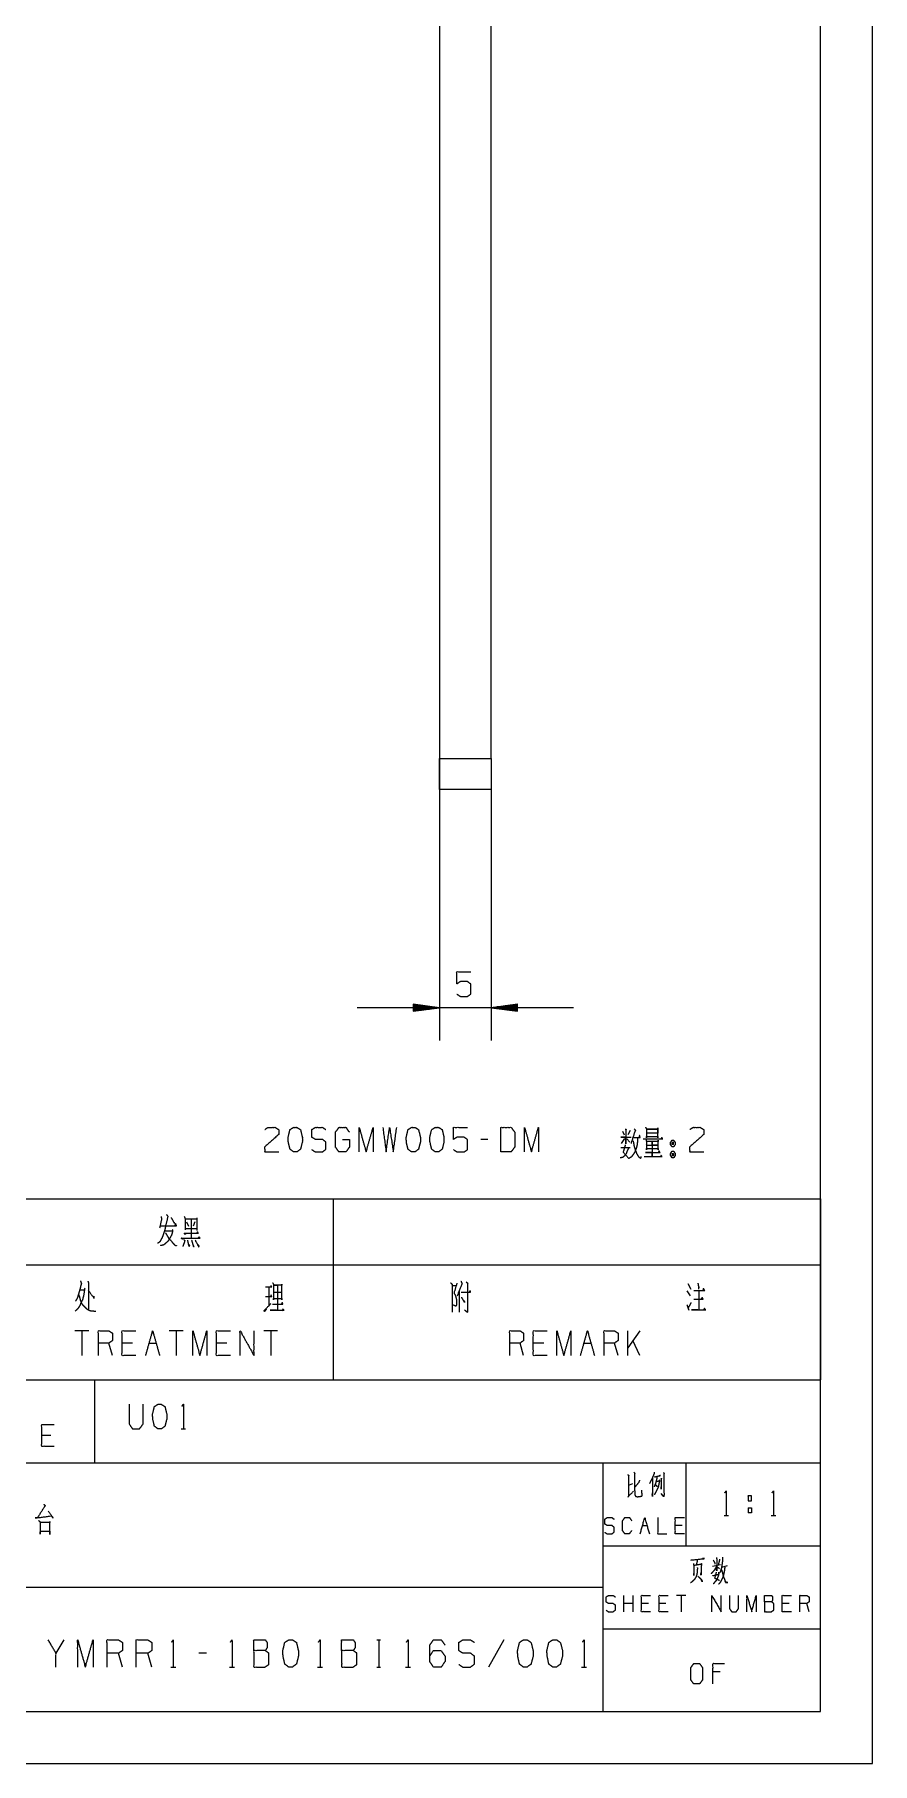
# Model space of a CAD drawing. Header units: millimetres. Extents: x 0 to 210, y 0 to 297.
# Drawn here: x 129.2 to 210, y 0 to 166.8 of the extents above; entities that cross this region are included whole.
import ezdxf

# ---------------------------------------------------------------- set-up
doc = ezdxf.new("R2010")
doc.units = ezdxf.units.MM
doc.layers.add('101', color=7, linetype='Continuous', true_color=0xffffff)

msp = doc.modelspace()

# ---------------------------------------------------------------- linework, layer by layer
at = {"layer": '101', "color": 133, "linetype": 'Continuous', "lineweight": 18}
for p, q in [((210, 0), (210, 297)), ((205, 5), (205, 292)), ((25, 37), (205, 37)), ((135, 37), (135, 29)), ((25, 29), (205, 29)), ((184, 29), (184, 5)), ((192, 29), (192, 21)), ((184, 21), (205, 21)), ((75, 17), (184, 17)), ((184, 13), (205, 13)), ((25, 5), (205, 5)), ((25, 5), (205, 5)), ((0, 0), (210, 0))]:
    msp.add_line(p, q, dxfattribs=at)
at = {"layer": '101', "color": 251, "linetype": 'Continuous', "lineweight": 25}
for p, q in [((168.25, 210.95), (168.25, 96.95)), ((173.25, 96.95), (173.25, 210.95)), ((168.25, 96.95), (173.25, 96.95)), ((168.25, 93.95), (168.25, 96.95)), ((173.25, 96.95), (173.25, 93.95)), ((173.25, 93.95), (168.25, 93.95))]:
    msp.add_line(p, q, dxfattribs=at)
at = {"layer": '101', "color": 22, "linetype": 'Continuous', "lineweight": 18}
for p, q in [((168.25, 96.95), (168.25, 69.74)), ((173.25, 96.95), (173.25, 69.74)), ((181.19, 72.91), (160.32, 72.91)), ((168.25, 72.91), (165.71, 73.25)), ((165.71, 73.25), (165.71, 72.58)), ((165.71, 73.24), (165.74, 73.24)), ((165.71, 73.24), (165.74, 73.24)), ((165.71, 73.19), (166.13, 73.19)), ((165.71, 73.14), (166.52, 73.14)), ((165.71, 73.09), (166.9, 73.09)), ((165.71, 73.04), (167.29, 73.04)), ((165.71, 72.99), (167.67, 72.99)), ((165.71, 72.94), (168.06, 72.94)), ((165.71, 72.58), (168.25, 72.91)), ((165.71, 72.89), (168.06, 72.89)), ((165.71, 72.84), (167.67, 72.84)), ((165.71, 72.78), (167.29, 72.78)), ((165.71, 72.73), (166.9, 72.73)), ((165.71, 72.68), (166.52, 72.68)), ((165.71, 72.63), (166.13, 72.63)), ((165.71, 72.58), (165.74, 72.58)), ((165.71, 72.58), (165.74, 72.58)), ((175.79, 73.25), (173.25, 72.91)), ((173.25, 72.91), (175.79, 72.58)), ((175.79, 72.94), (173.45, 72.94)), ((175.79, 72.89), (173.45, 72.89)), ((175.79, 72.99), (173.83, 72.99)), ((175.79, 72.84), (173.83, 72.84)), ((175.79, 73.04), (174.22, 73.04)), ((175.79, 72.78), (174.22, 72.78)), ((175.79, 73.09), (174.6, 73.09)), ((175.79, 72.73), (174.6, 72.73)), ((175.79, 73.14), (174.99, 73.14)), ((175.79, 72.68), (174.99, 72.68)), ((175.79, 73.19), (175.38, 73.19)), ((175.79, 72.63), (175.38, 72.63)), ((175.79, 73.24), (175.76, 73.24)), ((175.79, 73.24), (175.76, 73.24)), ((175.79, 72.58), (175.76, 72.58)), ((175.79, 72.58), (175.76, 72.58)), ((175.79, 72.58), (175.79, 73.25))]:
    msp.add_line(p, q, dxfattribs=at)
at = {"layer": '101', "color": 72, "linetype": 'Continuous', "lineweight": 18}
for p, q in [((172.91, 60.2), (172.24, 60.2)), ((186.09, 60.3), (185.78, 59.8)), ((185.9, 61), (186.06, 60.65)), ((186.32, 60.27), (186.61, 59.95)), ((186.64, 61.05), (186.41, 60.65)), ((185.74, 59.42), (186.66, 59.42)), ((128, 54.46), (158, 54.46)), ((158, 54.46), (158, 48.11)), ((158, 54.46), (205, 54.46)), ((205, 54.46), (205, 48.11)), ((143.77, 52.53), (144.86, 52.53)), ((143.86, 52.25), (144.05, 51.83)), ((144.33, 52.43), (144.33, 50.68)), ((144.69, 52.25), (144.51, 51.83)), ((144.86, 52.65), (144.86, 51.43)), ((141.83, 51.4), (142.5, 51.4)), ((143.79, 51.62), (144.86, 51.62)), ((128, 48.11), (158, 48.11)), ((158, 48.11), (205, 48.11)), ((158, 48.11), (158, 37)), ((205, 48.11), (205, 37)), ((133.6, 45.68), (134.03, 45.68)), ((151.81, 45.95), (151.81, 44.13)), ((152.25, 45.48), (153.03, 45.48)), ((169.52, 46.1), (169.87, 46.1)), ((170.17, 45.6), (170.17, 43.53)), ((170.84, 46.45), (171.02, 46.3)), ((192.12, 45.6), (192.42, 45.12)), ((192.21, 46.3), (192.51, 45.75)), ((134.45, 41.74), (133.11, 41.74)), ((133.78, 41.74), (133.78, 39.36)), ((143.56, 41.74), (142.21, 41.74)), ((142.88, 41.74), (142.88, 39.36)), ((152.66, 41.74), (151.32, 41.74)), ((151.99, 41.74), (151.99, 39.36)), ((186.41, 39.36), (186.41, 41.74)), ((187.58, 41.74), (186.41, 40.09)), ((136.73, 39.36), (136.39, 40.56)), ((138.67, 40.56), (137.66, 40.56)), ((140.27, 40.56), (140.94, 40.56)), ((147.77, 40.56), (146.76, 40.56)), ((176.37, 39.36), (176.04, 40.56)), ((178.31, 40.56), (177.31, 40.56)), ((182.19, 40.56), (182.87, 40.56)), ((185.48, 39.36), (185.14, 40.56)), ((187.58, 39.36), (186.91, 40.79)), ((128, 37), (158, 37)), ((158, 37), (205, 37)), ((143.36, 32.28), (143.78, 32.28)), ((130.8, 31.65), (129.91, 31.65)), ((186.57, 26.88), (186.89, 27.01)), ((195.7, 23.93), (196.13, 23.93)), ((198.01, 24.65), (198.35, 24.65)), ((198.01, 24.65), (198.01, 24.18)), ((200.25, 23.93), (200.68, 23.93)), ((187.83, 22.95), (188.27, 22.95)), ((191.67, 22.95), (191, 22.95)), ((194.57, 19.02), (195.36, 19.18)), ((195.48, 18.95), (196.02, 19.08)), ((186.03, 14.64), (186.03, 16.21)), ((186.92, 15.43), (186.03, 15.43)), ((186.92, 14.64), (186.92, 16.21)), ((188.4, 15.43), (187.73, 15.43)), ((190.09, 15.43), (189.43, 15.43)), ((192.01, 16.21), (191.12, 16.21)), ((191.57, 16.21), (191.57, 14.64)), ((201.97, 15.43), (201.31, 15.43)), ((203.89, 14.64), (203.67, 15.43)), ((132.03, 11.92), (131.29, 10.63)), ((162.21, 11.92), (162.58, 11.92)), ((162.41, 11.92), (162.41, 9.3)), ((174.46, 11.92), (172.98, 9.3)), ((137.69, 9.3), (137.32, 10.63)), ((140.52, 9.3), (140.15, 10.63)), ((145.8, 10.63), (145.06, 10.63)), ((142.37, 9.3), (142.84, 9.3)), ((148.03, 9.3), (148.5, 9.3)), ((156.51, 9.3), (156.98, 9.3)), ((162.21, 9.3), (162.58, 9.3)), ((165, 9.3), (165.47, 9.3)), ((181.97, 9.3), (182.44, 9.3)), ((195.32, 8.85), (194.63, 8.85))]:
    msp.add_line(p, q, dxfattribs=at)
for points, knots in [([(169.93, 74.23), (170.27, 74), (170.96, 74), (171.29, 74.23), (171.29, 75.18), (170.96, 75.43), (170.27, 75.43), (169.93, 75.2), (169.93, 76.38), (171.29, 76.38)], [0, 0, 0.062228, 0.168343, 0.230571, 0.376816, 0.441265, 0.547381, 0.609609, 0.79049, 1, 1]), ([(151.42, 61.15), (151.73, 61.37), (152.42, 61.37), (152.76, 61.15), (152.76, 60.67), (151.4, 59.47), (151.42, 59), (152.76, 59)], [0, 0, 0.069693, 0.192977, 0.265274, 0.350227, 0.67474, 0.759752, 1, 1]), ([(154.52, 59), (154.86, 59.25), (155.04, 59.95), (155.04, 60.42), (154.86, 61.15), (154.52, 61.37), (154.19, 61.37), (153.85, 61.15), (153.67, 60.42), (153.69, 59.95), (153.85, 59.25), (154.19, 59), (154.52, 59)], [0, 0, 0.067526, 0.183971, 0.260583, 0.380943, 0.446141, 0.500306, 0.565504, 0.685863, 0.762528, 0.878309, 0.945835, 1, 1]), ([(155.95, 59.22), (156.29, 59), (156.98, 59), (157.31, 59.25), (157.31, 59.95), (156.98, 60.2), (156.3, 60.2), (155.95, 60.42), (155.95, 61.15), (156.3, 61.37), (156.98, 61.37), (157.31, 61.15)], [0, 0, 0.068035, 0.184055, 0.25452, 0.372335, 0.442799, 0.555843, 0.62637, 0.748394, 0.818921, 0.931965, 1, 1]), ([(158.92, 60.2), (159.59, 60.2), (159.59, 59.47), (159.25, 59), (158.56, 59), (158.23, 59.47), (158.23, 60.9), (158.58, 61.37), (159.24, 61.37), (159.57, 60.9)], [0, 0, 0.103295, 0.214796, 0.304261, 0.410275, 0.49974, 0.718896, 0.809957, 0.910535, 1, 1]), ([(160.52, 59), (160.52, 61.37), (161.19, 59), (161.87, 61.37), (161.87, 59)], [0, 0, 0.245192, 0.5, 0.754808, 1, 1]), ([(162.8, 61.37), (163.12, 59), (163.45, 61.37), (163.81, 59), (164.14, 61.37)], [0, 0, 0.249745, 0.499742, 0.750003, 1, 1]), ([(165.91, 59), (166.24, 59.25), (166.42, 59.95), (166.42, 60.42), (166.24, 61.15), (165.91, 61.37), (165.57, 61.37), (165.23, 61.15), (165.06, 60.42), (165.07, 59.95), (165.23, 59.25), (165.57, 59), (165.91, 59)], [0, 0, 0.067526, 0.183971, 0.260583, 0.380943, 0.446141, 0.500306, 0.565504, 0.685863, 0.762528, 0.878309, 0.945835, 1, 1]), ([(168.18, 59), (168.52, 59.25), (168.69, 59.95), (168.69, 60.42), (168.52, 61.15), (168.18, 61.37), (167.85, 61.37), (167.51, 61.15), (167.33, 60.42), (167.35, 59.95), (167.51, 59.25), (167.85, 59), (168.18, 59)], [0, 0, 0.067526, 0.183971, 0.260584, 0.380943, 0.446141, 0.500306, 0.565504, 0.685864, 0.762529, 0.87831, 0.945835, 1, 1]), ([(169.61, 59.22), (169.95, 59), (170.64, 59), (170.97, 59.22), (170.97, 60.17), (170.64, 60.42), (169.95, 60.42), (169.61, 60.2), (169.61, 61.37), (170.97, 61.37)], [0, 0, 0.062228, 0.168343, 0.230571, 0.376816, 0.441265, 0.547381, 0.609609, 0.79049, 1, 1]), ([(174.18, 59), (175.17, 59), (175.52, 59.47), (175.52, 60.9), (175.17, 61.37), (174.18, 61.37), (174.18, 59)], [0, 0, 0.142134, 0.22716, 0.43179, 0.516817, 0.658951, 1, 1]), ([(176.46, 59), (176.46, 61.37), (177.13, 59), (177.8, 61.37), (177.8, 59)], [0, 0, 0.245192, 0.5, 0.754808, 1, 1]), ([(186.15, 61.2), (186.31, 61.12), (186.23, 61.17), (186.23, 59.77), (186.23, 60.42), (185.74, 60.42), (186.73, 60.42)], [0, 0, 0.046313, 0.069117, 0.437817, 0.608999, 0.739332, 1, 1]), ([(187.35, 60.3), (187.35, 60), (187.31, 59.67), (187.22, 59.32), (187.08, 58.97), (186.92, 58.72), (186.75, 58.5), (186.5, 58.35)], [0, 0, 0.134098, 0.280225, 0.441583, 0.610311, 0.742764, 0.870658, 1, 1]), ([(187.03, 61.22), (187.19, 61.05), (187.14, 61.1), (186.73, 59.82)], [0, 0, 0.143532, 0.187763, 1, 1]), ([(186.92, 60.07), (186.98, 59.82), (187.03, 59.52), (187.14, 59.17), (187.28, 58.82), (187.44, 58.55), (187.67, 58.37), (187.72, 58.55)], [0, 0, 0.122115, 0.267689, 0.442437, 0.622812, 0.774614, 0.912624, 1, 1]), ([(186.99, 60.4), (187.6, 60.4), (187.56, 60.6), (187.49, 60.47)], [0, 0, 0.634148, 0.848463, 1, 1]), ([(187.89, 60.25), (189.78, 60.25), (189.7, 60.4), (189.61, 60.25)], [0, 0, 0.844514, 0.922255, 1, 1]), ([(188.18, 60.15), (188.21, 60.02), (188.21, 59.2), (188.21, 59.32), (189.34, 59.32), (189.34, 59.2), (189.34, 60.12), (189.34, 60), (188.21, 60), (188.21, 59.65), (189.34, 59.65), (188.78, 59.65), (188.78, 60), (188.78, 58.5), (188.78, 58.95), (188.1, 58.95), (189.52, 58.95), (189.43, 59.1), (189.36, 58.95)], [0, 0, 0.011506, 0.084582, 0.095654, 0.195851, 0.206923, 0.288856, 0.299928, 0.400126, 0.431127, 0.531325, 0.581424, 0.612426, 0.745291, 0.78515, 0.844642, 0.96989, 0.985312, 1, 1]), ([(188.12, 61.4), (188.21, 61.22), (188.21, 60.37), (188.21, 60.5), (189.31, 60.5), (189.31, 60.35), (189.31, 61.32), (189.31, 61.2), (188.21, 61.2), (189.31, 61.2), (189.31, 60.82), (188.21, 60.82)], [0, 0, 0.027308, 0.145701, 0.163112, 0.315749, 0.336642, 0.472446, 0.489857, 0.642494, 0.795131, 0.847363, 1, 1]), ([(190.84, 60.12), (190.68, 60.12), (190.54, 59.92), (190.54, 59.7), (190.68, 59.5), (190.84, 59.5), (190.98, 59.7), (190.98, 59.92), (190.84, 60.12)], [0, 0, 0.091012, 0.231146, 0.359871, 0.500007, 0.591019, 0.731148, 0.859873, 1, 1]), ([(192.39, 61.15), (192.71, 61.37), (193.4, 61.37), (193.74, 61.15), (193.74, 60.67), (192.37, 59.47), (192.39, 59), (193.74, 59)], [0, 0, 0.069693, 0.192977, 0.265274, 0.350227, 0.67474, 0.759751, 1, 1]), ([(186.48, 59.35), (186.34, 59.05), (186.25, 58.82), (186.09, 58.6), (185.93, 58.47), (185.67, 58.42)], [0, 0, 0.251055, 0.434037, 0.642624, 0.795759, 1, 1]), ([(186.18, 59.67), (185.97, 58.97), (186.5, 58.4)], [0, 0, 0.483238, 1, 1]), ([(188, 58.55), (189.71, 58.55), (189.62, 58.65), (189.55, 58.5)], [0, 0, 0.851381, 0.917656, 1, 1]), ([(190.98, 58.85), (190.84, 59.07), (190.68, 59.07), (190.54, 58.85), (190.54, 58.65), (190.68, 58.42), (190.84, 58.42), (190.98, 58.65), (190.98, 58.85)], [0, 0, 0.149195, 0.238509, 0.38771, 0.5, 0.649201, 0.738515, 0.88771, 1, 1]), ([(190.84, 59.7), (190.84, 59.92), (190.68, 59.92)], [0, 0, 0.585813, 1, 1]), ([(190.68, 59.7), (190.84, 59.7), (190.68, 59.92), (190.68, 59.7)], [0, 0, 0.241164, 0.658904, 1, 1]), ([(190.84, 58.85), (190.68, 58.85), (190.84, 58.65), (190.84, 58.85)], [0, 0, 0.25882, 0.6746, 1, 1]), ([(190.68, 58.85), (190.68, 58.65), (190.84, 58.65)], [0, 0, 0.556982, 1, 1]), ([(141.95, 52.95), (142.08, 52.78), (141.85, 51.83), (141.78, 51.47), (141.6, 50.93), (141.51, 50.7), (141.4, 50.53), (141.33, 50.35), (141.09, 50.18)], [0, 0, 0.069931, 0.388854, 0.505367, 0.693871, 0.772748, 0.839518, 0.901103, 1, 1]), ([(141.42, 52.78), (141.47, 52.53), (141.28, 51.65)], [0, 0, 0.221861, 1, 1]), ([(141.37, 51.88), (142.91, 51.88), (142.82, 52.08), (142.73, 51.88)], [0, 0, 0.778578, 0.889289, 1, 1]), ([(142.39, 52.68), (142.69, 52.13), (142.73, 52.22)], [0, 0, 0.855263, 1, 1]), ([(143.65, 52.78), (143.75, 52.55), (143.75, 51.47)], [0, 0, 0.187906, 1, 1]), ([(142.54, 51.5), (142.5, 51.2), (142.41, 50.93), (142.27, 50.68), (142.08, 50.38), (141.86, 50.18), (141.67, 50.02), (141.35, 49.95)], [0, 0, 0.143872, 0.281448, 0.418245, 0.588512, 0.727362, 0.844317, 1, 1]), ([(141.85, 51.2), (141.92, 51.05), (142.06, 50.83), (142.16, 50.65), (142.39, 50.43), (142.54, 50.23), (142.73, 50.02), (142.92, 49.95)], [0, 0, 0.098121, 0.25536, 0.376438, 0.566723, 0.711651, 0.876695, 1, 1]), ([(143.56, 50.68), (143.47, 50.58), (143.36, 50.68), (145.17, 50.68), (145.09, 50.8), (144.97, 50.68)], [0, 0, 0.055568, 0.116263, 0.866966, 0.926765, 1, 1]), ([(143.61, 50.55), (143.72, 50.45), (143.52, 49.88)], [0, 0, 0.193641, 1, 1]), ([(143.77, 51.12), (143.75, 51.03), (143.63, 51.15), (145.02, 51.15), (144.94, 51.28), (144.85, 51.15)], [0, 0, 0.051289, 0.140119, 0.845361, 0.922681, 1, 1]), ([(143.96, 50.48), (144.1, 49.9), (144.19, 49.95), (144.05, 50.1)], [0, 0, 0.658062, 0.770909, 1, 1]), ([(144.37, 50.48), (144.53, 49.88), (144.6, 49.88), (144.48, 50.08)], [0, 0, 0.669894, 0.746198, 1, 1]), ([(144.71, 50.48), (145.04, 49.85), (145.11, 49.9), (144.94, 50.08)], [0, 0, 0.679062, 0.761941, 1, 1]), ([(134.06, 45.85), (133.95, 45.12), (133.88, 44.9), (133.85, 44.73), (133.74, 44.55), (133.65, 44.35), (133.6, 44.2), (133.48, 44), (133.37, 43.85), (133.14, 43.63)], [0, 0, 0.296654, 0.39214, 0.464421, 0.547268, 0.635794, 0.700206, 0.795423, 0.869796, 1, 1]), ([(133.65, 46.55), (133.74, 46.33), (133.65, 46), (133.62, 45.83), (133.55, 45.6), (133.48, 45.35), (133.41, 45.12), (133.35, 44.93), (133.27, 44.77), (133.16, 44.6)], [0, 0, 0.116543, 0.278922, 0.364994, 0.478699, 0.603955, 0.717661, 0.817415, 0.901348, 1, 1]), ([(133.48, 45.2), (133.55, 45.02), (133.6, 44.83), (133.64, 44.65), (133.81, 44.3), (133.9, 44.2), (134.15, 43.95), (134.29, 43.83), (134.47, 43.73), (134.71, 43.65), (134.94, 43.65), (135.12, 43.63)], [0, 0, 0.075193, 0.157622, 0.228748, 0.384953, 0.438117, 0.578252, 0.653438, 0.734338, 0.837349, 0.928887, 1, 1]), ([(134.36, 46.53), (134.43, 46.35), (134.43, 43.83)], [0, 0, 0.06955, 1, 1]), ([(134.4, 45.65), (134.98, 44.85), (134.98, 45.08)], [0, 0, 0.814823, 1, 1]), ([(151.48, 45.05), (152.1, 45.05), (152.02, 45.2), (151.99, 45.08)], [0, 0, 0.676568, 0.857927, 1, 1]), ([(151.49, 45.98), (152.1, 45.98), (152.02, 46.08), (151.99, 45.95)], [0, 0, 0.704249, 0.847765, 1, 1]), ([(152.17, 46.38), (152.25, 46.22), (152.25, 44.73), (152.25, 44.85), (153.07, 44.85), (153.07, 44.73), (153.07, 46.22), (153.07, 46.13), (152.25, 46.13), (152.64, 46.13), (152.64, 43.73), (151.94, 43.73), (153.28, 43.73), (153.19, 43.78), (153.17, 43.83), (153.07, 43.67)], [0, 0, 0.016858, 0.162099, 0.174203, 0.252928, 0.265032, 0.410274, 0.419956, 0.498682, 0.536333, 0.76872, 0.837177, 0.967246, 0.977078, 0.982212, 1, 1]), ([(169.34, 46.38), (169.5, 46.22), (169.5, 43.53)], [0, 0, 0.074912, 1, 1]), ([(169.94, 46.33), (169.66, 45.37), (169.77, 45.2), (169.84, 45.02), (169.91, 44.68), (169.91, 44.25), (169.84, 44.1), (169.59, 44.23)], [0, 0, 0.379816, 0.458223, 0.530548, 0.667372, 0.830226, 0.89377, 1, 1]), ([(170.33, 46.53), (170.44, 46.3), (169.96, 45.08)], [0, 0, 0.1591, 1, 1]), ([(170.35, 45.48), (171.27, 45.48), (171.2, 45.62), (171.14, 45.5)], [0, 0, 0.752925, 0.888766, 1, 1]), ([(170.95, 46.35), (170.95, 43.53), (170.68, 43.75)], [0, 0, 0.890401, 1, 1]), ([(193.26, 45.6), (193.26, 43.75), (192.55, 43.75), (193.94, 43.75), (193.8, 43.9), (193.71, 43.75)], [0, 0, 0.426897, 0.590045, 0.912257, 0.959827, 1, 1]), ([(192.78, 45.62), (193.84, 45.62), (193.71, 45.83), (193.66, 45.65)], [0, 0, 0.717264, 0.876322, 1, 1]), ([(193.17, 46.35), (193.26, 45.87), (193.27, 45.98), (193.22, 45.75)], [0, 0, 0.592187, 0.716659, 1, 1]), ([(151.57, 43.85), (151.41, 43.6), (151.34, 43.67), (152.02, 44.38)], [0, 0, 0.214442, 0.289032, 1, 1]), ([(152.17, 44.3), (153.17, 44.3), (153.1, 44.48), (153.03, 44.33)], [0, 0, 0.739677, 0.87825, 1, 1]), ([(170.37, 45), (170.68, 44.48), (170.7, 44.58), (170.61, 44.6)], [0, 0, 0.760435, 0.886228, 1, 1]), ([(192.12, 44.23), (192.3, 43.73), (192.27, 43.95), (192.53, 44.48)], [0, 0, 0.393933, 0.563116, 1, 1]), ([(192.8, 44.8), (193.68, 44.8), (193.59, 44.95), (193.5, 44.83)], [0, 0, 0.729814, 0.873584, 1, 1]), ([(135.38, 39.36), (135.38, 41.74), (136.39, 41.74), (136.73, 41.51), (136.73, 40.79), (136.39, 40.56), (135.38, 40.56)], [0, 0, 0.400952, 0.571035, 0.639278, 0.761674, 0.829917, 1, 1]), ([(139, 39.36), (137.66, 39.36), (137.66, 41.74), (139, 41.74)], [0, 0, 0.26539, 0.73461, 1, 1]), ([(139.94, 39.36), (140.61, 41.74), (141.28, 39.36)], [0, 0, 0.5, 1, 1]), ([(144.49, 39.36), (144.49, 41.74), (145.16, 39.36), (145.83, 41.74), (145.83, 39.36)], [0, 0, 0.245192, 0.5, 0.754808, 1, 1]), ([(148.11, 39.36), (146.76, 39.36), (146.76, 41.74), (148.11, 41.74)], [0, 0, 0.26539, 0.73461, 1, 1]), ([(149.04, 39.36), (149.04, 41.74), (150.38, 39.36), (150.38, 41.74)], [0, 0, 0.317574, 0.682426, 1, 1]), ([(175.03, 39.36), (175.03, 41.74), (176.04, 41.74), (176.37, 41.51), (176.37, 40.79), (176.04, 40.56), (175.03, 40.56)], [0, 0, 0.400951, 0.571036, 0.639278, 0.761673, 0.829915, 1, 1]), ([(178.65, 39.36), (177.31, 39.36), (177.31, 41.74), (178.65, 41.74)], [0, 0, 0.265392, 0.734608, 1, 1]), ([(179.58, 39.36), (179.58, 41.74), (180.25, 39.36), (180.93, 41.74), (180.93, 39.36)], [0, 0, 0.245192, 0.5, 0.754808, 1, 1]), ([(184.13, 39.36), (184.13, 41.74), (185.14, 41.74), (185.48, 41.51), (185.48, 40.79), (185.14, 40.56), (184.13, 40.56)], [0, 0, 0.400951, 0.571036, 0.639278, 0.761673, 0.829915, 1, 1]), ([(138.35, 34.65), (138.35, 32.75), (138.66, 32.28), (139.34, 32.28), (139.69, 32.75), (139.69, 34.65)], [0, 0, 0.337151, 0.438598, 0.557781, 0.662849, 1, 1]), ([(141.45, 32.28), (141.79, 32.53), (141.97, 33.23), (141.97, 33.7), (141.79, 34.43), (141.45, 34.65), (141.12, 34.65), (140.78, 34.43), (140.6, 33.7), (140.62, 33.23), (140.78, 32.53), (141.12, 32.28), (141.45, 32.28)], [0, 0, 0.067526, 0.183971, 0.260584, 0.380943, 0.446141, 0.500306, 0.565505, 0.685864, 0.762529, 0.87831, 0.945835, 1, 1]), ([(143.43, 34.45), (143.57, 34.65), (143.57, 32.28)], [0, 0, 0.093489, 1, 1]), ([(131.1, 30.59), (129.91, 30.59), (129.91, 32.69), (131.1, 32.69)], [0, 0, 0.26539, 0.73461, 1, 1]), ([(186.41, 27.86), (186.56, 27.73), (186.47, 27.77), (186.5, 25.79), (186.41, 25.7), (186.97, 26.26)], [0, 0, 0.060255, 0.090729, 0.71461, 0.752496, 1, 1]), ([(187.01, 28.09), (187.13, 27.94), (187.08, 27.98), (187.08, 27.55), (187.08, 26.72), (187.08, 26.43), (187.08, 26.33), (187.1, 25.93), (187.14, 25.83), (187.2, 25.77), (187.33, 25.73), (187.6, 25.75), (187.79, 25.81), (187.8, 25.83), (187.77, 26.37)], [0, 0, 0.050888, 0.067372, 0.186119, 0.412301, 0.491466, 0.519738, 0.627249, 0.657961, 0.681273, 0.718989, 0.79117, 0.845839, 0.852764, 1, 1]), ([(187.08, 26.62), (187.51, 27.15), (187.58, 27.34)], [0, 0, 0.77398, 1, 1]), ([(188.97, 28.09), (188.96, 27.98), (188.78, 27.53), (188.63, 27.26), (188.52, 27.01)], [0, 0, 0.089069, 0.504979, 0.766001, 1, 1]), ([(188.81, 27.53), (188.8, 25.77), (188.78, 25.89), (188.78, 25.91), (188.8, 26.1)], [0, 0, 0.841012, 0.900786, 0.910681, 1, 1]), ([(189.22, 27.61), (189.23, 27.57), (189.16, 27.28), (189.09, 27.01), (189.01, 26.82), (188.96, 26.68)], [0, 0, 0.044894, 0.350479, 0.635591, 0.840224, 1, 1]), ([(189.22, 27.22), (189.51, 27.28), (189.48, 27.34), (189.45, 27.11), (189.4, 26.91), (189.37, 26.74), (189.31, 26.57), (189.23, 26.43), (189.16, 26.26), (189.09, 26.14), (189.01, 25.99), (188.96, 25.93)], [0, 0, 0.158182, 0.194476, 0.315843, 0.429568, 0.518472, 0.611327, 0.697145, 0.792857, 0.869066, 0.954883, 1, 1]), ([(188.99, 27.67), (189.01, 27.65), (189.04, 27.65), (189.56, 27.77), (189.51, 27.77), (189.44, 27.73)], [0, 0, 0.049781, 0.090425, 0.822292, 0.883256, 1, 1]), ([(189.07, 26.91), (189.2, 26.78), (189.23, 26.68)], [0, 0, 0.6273, 1, 1]), ([(189.86, 28.06), (189.92, 27.98), (189.89, 27.96), (189.91, 25.91), (189.91, 25.89), (189.89, 25.77), (189.86, 25.73), (189.63, 26.04), (189.86, 25.75), (189.89, 25.83)], [0, 0, 0.031371, 0.042462, 0.676474, 0.682878, 0.721568, 0.737253, 0.857567, 0.972831, 1, 1]), ([(189.64, 27.51), (189.67, 27.46), (189.64, 27.44), (189.64, 26.45), (189.63, 26.55), (189.64, 26.68)], [0, 0, 0.038712, 0.066084, 0.824707, 0.904517, 1, 1]), ([(195.77, 26.1), (195.91, 26.3), (195.91, 23.93)], [0, 0, 0.09349, 1, 1]), ([(198.01, 25.35), (198.01, 25.83), (198.35, 25.83), (198.35, 25.35), (198.01, 25.35)], [0, 0, 0.292908, 0.5, 0.792908, 1, 1]), ([(200.33, 26.1), (200.47, 26.3), (200.47, 23.93)], [0, 0, 0.09349, 1, 1]), ([(130.12, 25), (130.27, 24.85), (130.23, 24.85), (129.51, 23.7), (129.29, 23.68), (130.87, 23.88), (131.03, 23.65), (130.53, 24.35)], [0, 0, 0.045476, 0.053274, 0.353144, 0.40026, 0.750089, 0.810878, 1, 1]), ([(129.61, 23.45), (129.75, 23.3), (129.75, 22.13), (129.75, 22.4), (130.71, 22.4), (130.71, 22.1), (130.71, 23.35), (130.71, 23.23), (129.77, 23.23)], [0, 0, 0.039472, 0.264466, 0.317124, 0.499887, 0.557332, 0.796688, 0.820623, 1, 1]), ([(184.2, 22.3), (184.42, 22.15), (184.88, 22.15), (185.1, 22.32), (185.1, 22.78), (184.88, 22.95), (184.43, 22.95), (184.2, 23.09), (184.2, 23.57), (184.43, 23.72), (184.88, 23.72), (185.1, 23.57)], [0, 0, 0.068033, 0.184053, 0.254519, 0.372335, 0.442802, 0.555844, 0.62637, 0.748394, 0.81892, 0.931963, 1, 1]), ([(186.79, 22.47), (186.56, 22.15), (186.13, 22.15), (185.91, 22.47), (185.91, 23.41), (186.13, 23.72), (186.58, 23.72), (186.8, 23.41)], [0, 0, 0.114566, 0.243364, 0.357934, 0.638584, 0.753153, 0.88543, 1, 1]), ([(187.61, 22.15), (188.05, 23.72), (188.5, 22.15)], [0, 0, 0.499999, 1, 1]), ([(189.3, 23.72), (189.3, 22.15), (190.19, 22.15)], [0, 0, 0.638737, 1, 1]), ([(191.89, 22.15), (191, 22.15), (191, 23.72), (191.89, 23.72)], [0, 0, 0.265388, 0.734612, 1, 1]), ([(198.35, 24.65), (198.35, 24.18), (198.01, 24.18)], [0, 0, 0.585816, 1, 1]), ([(193.11, 18.91), (193.14, 18.79), (193.12, 18.75), (193.11, 18.46), (193.06, 18.21), (193.02, 18.06), (192.95, 17.92), (192.86, 17.77), (192.71, 17.61), (192.56, 17.48), (192.45, 17.42)], [0, 0, 0.073226, 0.098425, 0.264943, 0.409701, 0.496587, 0.589742, 0.686971, 0.813796, 0.923946, 1, 1]), ([(192.48, 19.62), (193.82, 19.76), (193.76, 19.78), (193.62, 19.76)], [0, 0, 0.865803, 0.905501, 1, 1]), ([(192.74, 19.29), (192.77, 19.12), (192.78, 18.69), (192.78, 18.11), (192.77, 18.19), (192.77, 18.33)], [0, 0, 0.119124, 0.427225, 0.837795, 0.897357, 1, 1]), ([(192.77, 19.12), (193.56, 19.24), (193.52, 19.29), (193.5, 18.93), (193.5, 18.56), (193.49, 18.33), (193.47, 18.15), (193.46, 18.23), (193.49, 18.42)], [0, 0, 0.351979, 0.378529, 0.533489, 0.697424, 0.797813, 0.880033, 0.917027, 1, 1]), ([(193.09, 19.68), (193.12, 19.55), (193.02, 19.16)], [0, 0, 0.238945, 1, 1]), ([(194.98, 19.04), (194.85, 18.81), (194.72, 18.6), (194.58, 18.44), (194.45, 18.29)], [0, 0, 0.287233, 0.555137, 0.786183, 1, 1]), ([(194.57, 18.11), (195.2, 18.25), (195.21, 18.44), (195.21, 18.35), (195.14, 18.11), (195.04, 17.84), (194.93, 17.63), (194.82, 17.51), (194.72, 17.38), (194.64, 17.32)], [0, 0, 0.304469, 0.392577, 0.431617, 0.55371, 0.68947, 0.798366, 0.878841, 0.95475, 1, 1]), ([(194.66, 19.6), (194.79, 19.37), (194.82, 19.22)], [0, 0, 0.640218, 1, 1]), ([(194.95, 18.46), (194.79, 17.88), (194.89, 17.84), (195.01, 17.8), (195.13, 17.73), (195.27, 17.65)], [0, 0, 0.529111, 0.626299, 0.735529, 0.852099, 1, 1]), ([(194.96, 19.87), (194.99, 19.72), (194.99, 18.58), (194.96, 18.73), (194.99, 18.85)], [0, 0, 0.094654, 0.823642, 0.918295, 1, 1]), ([(194.99, 19), (195.17, 18.87), (195.26, 18.77)], [0, 0, 0.613114, 1, 1]), ([(195.26, 19.72), (195.26, 19.62), (195.14, 19.14)], [0, 0, 0.174306, 1, 1]), ([(195.77, 18.95), (195.73, 18.6), (195.68, 18.35), (195.64, 18.15), (195.58, 17.96), (195.46, 17.71), (195.36, 17.53), (195.24, 17.36), (195.15, 17.28)], [0, 0, 0.194372, 0.332632, 0.448612, 0.555646, 0.70616, 0.822691, 0.933849, 1, 1]), ([(195.56, 19.91), (195.56, 19.78), (195.55, 19.55), (195.51, 19.27), (195.46, 18.95), (195.4, 18.71), (195.33, 18.48), (195.32, 18.42)], [0, 0, 0.081859, 0.232245, 0.425428, 0.632112, 0.800315, 0.957949, 1, 1]), ([(195.45, 18.69), (195.48, 18.64), (195.62, 18.06), (195.73, 17.8), (195.83, 17.51), (195.86, 17.44), (196.08, 17.46), (195.86, 17.48), (195.78, 17.61)], [0, 0, 0.026719, 0.34174, 0.493478, 0.65546, 0.691638, 0.807834, 0.92403, 1, 1]), ([(193.18, 18.06), (193.38, 17.88), (193.5, 17.75), (193.56, 17.67), (193.6, 17.51), (193.52, 17.71)], [0, 0, 0.292978, 0.473572, 0.580854, 0.762109, 1, 1]), ([(184.32, 14.79), (184.54, 14.64), (185, 14.64), (185.22, 14.8), (185.22, 15.27), (185, 15.43), (184.56, 15.43), (184.32, 15.58), (184.32, 16.06), (184.56, 16.21), (185, 16.21), (185.22, 16.06)], [0, 0, 0.068037, 0.184053, 0.254519, 0.372335, 0.442801, 0.555843, 0.62637, 0.748394, 0.81892, 0.931963, 1, 1]), ([(188.62, 14.64), (187.73, 14.64), (187.73, 16.21), (188.62, 16.21)], [0, 0, 0.265391, 0.734609, 1, 1]), ([(190.32, 14.64), (189.43, 14.64), (189.43, 16.21), (190.32, 16.21)], [0, 0, 0.265391, 0.734609, 1, 1]), ([(194.52, 14.64), (194.52, 16.21), (195.41, 14.64), (195.41, 16.21)], [0, 0, 0.317574, 0.682426, 1, 1]), ([(196.21, 16.21), (196.21, 14.95), (196.43, 14.64), (196.87, 14.64), (197.1, 14.95), (197.1, 16.21)], [0, 0, 0.33715, 0.438597, 0.557783, 0.66285, 1, 1]), ([(197.91, 14.64), (197.91, 16.21), (198.36, 14.64), (198.8, 16.21), (198.8, 14.64)], [0, 0, 0.245192, 0.5, 0.754808, 1, 1]), ([(199.61, 15.58), (199.61, 16.21), (200.28, 16.21), (200.38, 16.06), (200.38, 15.75), (200.28, 15.58), (199.61, 15.58), (199.61, 14.64), (200.26, 14.64), (200.49, 14.79), (200.49, 15.43), (200.28, 15.58)], [0, 0, 0.115918, 0.238848, 0.272469, 0.330428, 0.366583, 0.489513, 0.66339, 0.784161, 0.833486, 0.952454, 1, 1]), ([(202.2, 14.64), (201.31, 14.64), (201.31, 16.21), (202.2, 16.21)], [0, 0, 0.265388, 0.734612, 1, 1]), ([(203, 14.64), (203, 16.21), (203.67, 16.21), (203.89, 16.06), (203.89, 15.58), (203.67, 15.43), (203, 15.43)], [0, 0, 0.400954, 0.571038, 0.639279, 0.761675, 0.829916, 1, 1]), ([(131.29, 9.3), (131.29, 10.63), (130.55, 11.92)], [0, 0, 0.469958, 1, 1]), ([(133.38, 9.3), (133.38, 11.92), (134.12, 9.3), (134.86, 11.92), (134.86, 9.3)], [0, 0, 0.245192, 0.5, 0.754808, 1, 1]), ([(136.21, 9.3), (136.21, 11.92), (137.32, 11.92), (137.69, 11.68), (137.69, 10.88), (137.32, 10.63), (136.21, 10.63)], [0, 0, 0.400951, 0.571035, 0.639278, 0.761674, 0.829916, 1, 1]), ([(139.03, 9.3), (139.03, 11.92), (140.15, 11.92), (140.52, 11.68), (140.52, 10.88), (140.15, 10.63), (139.03, 10.63)], [0, 0, 0.400951, 0.571035, 0.639278, 0.761674, 0.829916, 1, 1]), ([(142.45, 11.7), (142.6, 11.92), (142.6, 9.3)], [0, 0, 0.093489, 1, 1]), ([(148.11, 11.7), (148.26, 11.92), (148.26, 9.3)], [0, 0, 0.093491, 1, 1]), ([(150.35, 10.88), (150.35, 11.92), (151.46, 11.92), (151.64, 11.68), (151.64, 11.15), (151.46, 10.88), (150.35, 10.88), (150.35, 9.3), (151.44, 9.3), (151.81, 9.55), (151.81, 10.63), (151.46, 10.88)], [0, 0, 0.115917, 0.238847, 0.272469, 0.330428, 0.366584, 0.489514, 0.663389, 0.784163, 0.833486, 0.952453, 1, 1]), ([(154.09, 9.3), (154.47, 9.58), (154.66, 10.35), (154.66, 10.88), (154.47, 11.68), (154.09, 11.92), (153.72, 11.92), (153.35, 11.68), (153.16, 10.88), (153.18, 10.35), (153.35, 9.58), (153.72, 9.3), (154.09, 9.3)], [0, 0, 0.067525, 0.183971, 0.260583, 0.380943, 0.44614, 0.500305, 0.565504, 0.685863, 0.762528, 0.878309, 0.945836, 1, 1]), ([(156.59, 11.7), (156.75, 11.92), (156.75, 9.3)], [0, 0, 0.093489, 1, 1]), ([(158.83, 10.88), (158.83, 11.92), (159.95, 11.92), (160.12, 11.68), (160.12, 11.15), (159.95, 10.88), (158.83, 10.88), (158.83, 9.3), (159.93, 9.3), (160.3, 9.55), (160.3, 10.63), (159.95, 10.88)], [0, 0, 0.115917, 0.238847, 0.272469, 0.330427, 0.366583, 0.489513, 0.663388, 0.784161, 0.833485, 0.952452, 1, 1]), ([(165.08, 11.7), (165.23, 11.92), (165.23, 9.3)], [0, 0, 0.093489, 1, 1]), ([(167.32, 10.35), (167.67, 10.88), (168.43, 10.88), (168.8, 10.35), (168.8, 9.83), (168.43, 9.3), (167.67, 9.3), (167.32, 9.83), (167.32, 11.4), (167.67, 11.92), (168.43, 11.92), (168.8, 11.4)], [0, 0, 0.076963, 0.16976, 0.248073, 0.312018, 0.390331, 0.483128, 0.560091, 0.751927, 0.82889, 0.921687, 1, 1]), ([(170.13, 9.55), (170.5, 9.3), (171.26, 9.3), (171.63, 9.58), (171.63, 10.35), (171.26, 10.63), (170.52, 10.63), (170.13, 10.88), (170.13, 11.68), (170.52, 11.92), (171.26, 11.92), (171.63, 11.68)], [0, 0, 0.068035, 0.184055, 0.254519, 0.372335, 0.442799, 0.555844, 0.62637, 0.748394, 0.81892, 0.931965, 1, 1]), ([(176.72, 9.3), (177.09, 9.58), (177.29, 10.35), (177.29, 10.88), (177.09, 11.68), (176.72, 11.92), (176.35, 11.92), (175.98, 11.68), (175.79, 10.88), (175.81, 10.35), (175.98, 9.58), (176.35, 9.3), (176.72, 9.3)], [0, 0, 0.067525, 0.183972, 0.260584, 0.380944, 0.446142, 0.500307, 0.565504, 0.685864, 0.762529, 0.87831, 0.945836, 1, 1]), ([(179.55, 9.3), (179.92, 9.58), (180.12, 10.35), (180.12, 10.88), (179.92, 11.68), (179.55, 11.92), (179.18, 11.92), (178.81, 11.68), (178.62, 10.88), (178.64, 10.35), (178.81, 9.58), (179.18, 9.3), (179.55, 9.3)], [0, 0, 0.067525, 0.183971, 0.260583, 0.380942, 0.446139, 0.500303, 0.565504, 0.685863, 0.762528, 0.878308, 0.945836, 1, 1]), ([(182.05, 11.7), (182.21, 11.92), (182.21, 9.3)], [0, 0, 0.093489, 1, 1]), ([(192.78, 7.67), (193.34, 7.67), (193.62, 8.06), (193.62, 9.24), (193.34, 9.64), (192.78, 9.64), (192.49, 9.24), (192.49, 8.06), (192.78, 7.67)], [0, 0, 0.102686, 0.191621, 0.409478, 0.498413, 0.601099, 0.691621, 0.909478, 1, 1]), ([(194.63, 7.67), (194.63, 9.64), (195.74, 9.64)], [0, 0, 0.638731, 1, 1])]:
    msp.add_open_spline(points, degree=1, knots=knots, dxfattribs=at)
msp.add_open_spline([(181.86, 39.36), (182.53, 41.74), (183.2, 39.36)], degree=1, dxfattribs=at)

doc.saveas('drawing.dxf')
